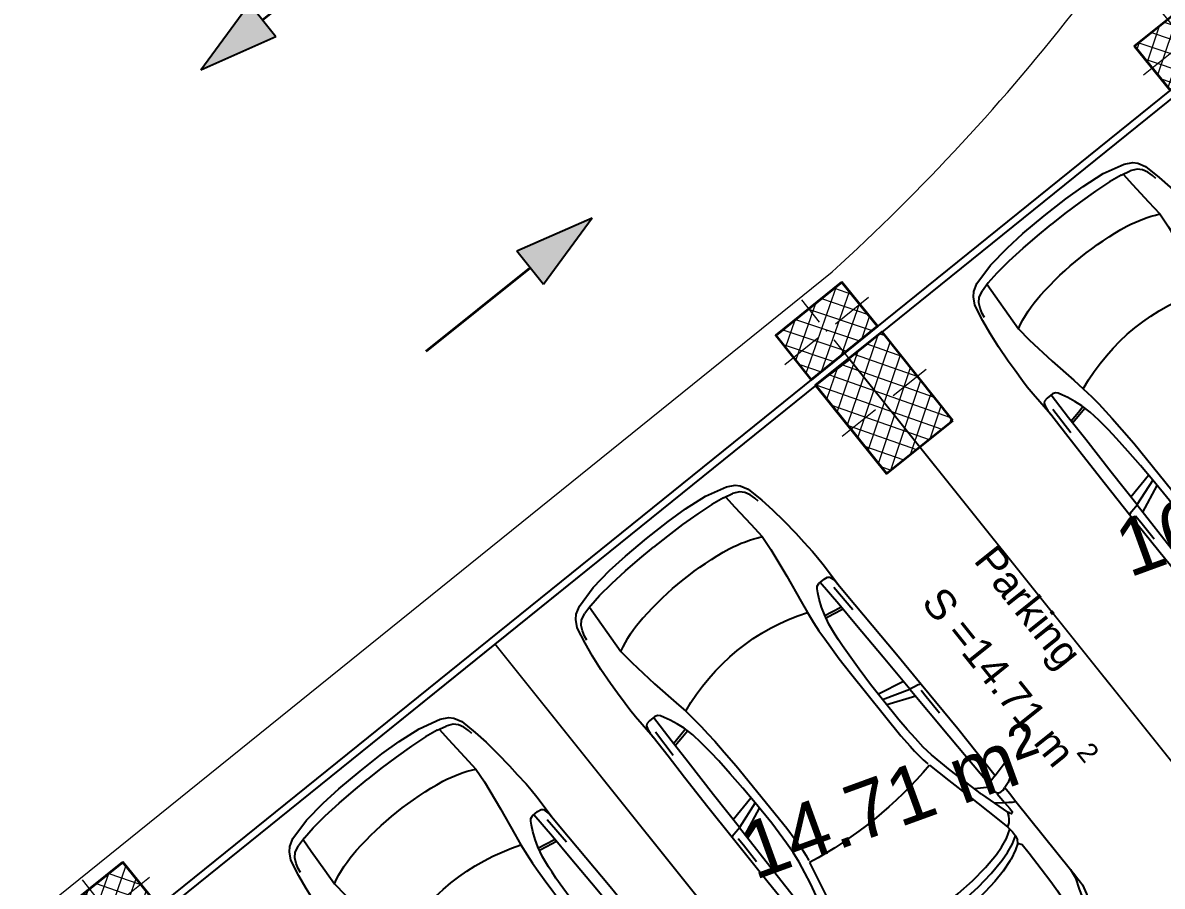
# Model space of a CAD drawing. Header units: metres. Extents: x 7511783 to 7512372, y 4692307 to 4692611.
# Drawn here: x 7511967.94 to 7511975.98, y 4692546.01 to 4692552.1 of the extents above; entities that cross this region are included whole.
import ezdxf

# ---------------------------------------------------------------- set-up
doc = ezdxf.new("R2010")
doc.units = ezdxf.units.M
doc.layers.get('0').update_dxf_attribs({"lineweight": 0})
for name, color, linetype, lineweight in [('2D Drafting - General_Pen_No__1', 7, 'Continuous', 0), ('A - Fill Zone_Pen_No__1', 7, 'Continuous', 0), ('A - Pllaka Themel', 7, 'Continuous', 0), ('A - Pllaka Themel_Pen_No__42', 8, 'Continuous', 0), ('A - Shtyllat', 7, 'Continuous', 0), ('A - Shtyllat_Pen_No__1', 7, 'Continuous', 0), ('A - Shtyllat_Pen_No__7', 7, 'Continuous', 0), ('A -Polyline', 7, 'Continuous', 0), ('A -Polyline_Pen_No__1', 7, 'Continuous', 0), ('A -Polyline_Pen_No__178', 43, 'Continuous', 0), ('A -Polyline_Pen_No__48', 14, 'Continuous', 0), ('A -Polyline_Pen_No__8', 14, 'Continuous', 0), ('A1 - Bodrumi -1', 7, 'Continuous', 0), ('A1 - Bodrumi -1_Pen_No__42', 8, 'Continuous', 0), ('garazhat-netw', 1, 'Continuous', 0), ('Interior - Furniture _Pen_No__42', 8, 'Continuous', 0)]:
    doc.layers.add(name, color=color, linetype=linetype, lineweight=lineweight)
doc.styles.add('GENERATED_STYLE_1', font='arial.ttf')
doc.styles.get("Standard").update_dxf_attribs({"font": 'arial.ttf'})
pattern_1 = [(44.99999999999998, (0, 0), (-68.94290863686237, 68.94290863686243), []), (135.0000000000001, (0, 0), (68.94290863686219, 68.94290863686261), [])]

# ---------------------------------------------------------------- blocks, each defined once
blk = doc.blocks.new('Slab_4', base_point=(34583.08885707655, -54096.50522091701))
at = {"layer": 'A1 - Bodrumi -1_Pen_No__42', "color": 8, "linetype": 'Continuous', "lineweight": 25, "flags": 128}
blk.add_lwpolyline([(34583.08885707655, -54096.50522091701), (39036.49390857557, -73826.8491622882), (63168.79784286618, -68414.79881175431), (58723.04809055219, -48603.40321721155)], close=True, dxfattribs=at)
blk = doc.blocks.new('Slab_5', base_point=(27099.99999994247, -19050.45703700876))
at = {"layer": 'A - Pllaka Themel_Pen_No__42', "color": 8, "linetype": 'Continuous', "lineweight": 25, "flags": 128}
blk.add_lwpolyline([(27099.99999994247, -19050.45703700876), (27099.99999994245, -53141.28956256484), (34367.48378446266, -53141.28956256484), (34572.08011014806, -54047.73212241127), (58725.51372234098, -48551.56399353076), (58577.30438397717, -47886.40318112022), (60192.66493870387, -47573.34216697117), (56976.71528492225, -33242.20353530695), (55470.262655318, -33580.37692266012), (52202.17436583388, -19050.80466526668)], close=True, dxfattribs=at)
blk = doc.blocks.new('Column_125', base_point=(45317.50723856914, -51397.47336311721))
at = {"layer": 'A - Shtyllat', "linetype": 'Continuous', "lineweight": 0}
h = blk.add_hatch(dxfattribs=at)
h.set_pattern_fill('CONCRETE_BLOCK', color=18, style=0, pattern_type=2)
h.set_pattern_definition(pattern_1)
h.paths.add_polyline_path([(45565.65336189613, -51135.89450029036), (44980.60901006475, -51269.02265805648), (45069.36111524216, -51659.05222594407), (45654.40546707353, -51525.92406817794)])
at = {"layer": 'A - Shtyllat_Pen_No__1', "color": 7, "linetype": 'Continuous', "lineweight": 13}
for p, q in [((45299.75681753366, -51319.46744953968), (45255.38076494495, -51124.4526655959)), ((45395.51315214666, -51379.72294208172), (45688.03532806234, -51313.15886319868)), ((45239.50132499162, -51415.22378415269), (44946.97914907593, -51481.78786303575)), ((45335.25765960462, -51475.47927669473), (45379.63371219333, -51670.49406063853))]:
    blk.add_line(p, q, dxfattribs=at)
blk.add_point((45317.50723856914, -51397.47336311721), dxfattribs=at)
at = {"layer": 'A - Shtyllat_Pen_No__7', "color": 7, "linetype": 'Continuous', "lineweight": 35, "flags": 128}
blk.add_lwpolyline([(45565.65336189613, -51135.89450029036), (44980.60901006475, -51269.02265805648), (45069.36111524216, -51659.05222594407), (45654.40546707353, -51525.92406817794)], close=True, dxfattribs=at)
blk = doc.blocks.new('Column_126', base_point=(51668.24122190408, -49952.34956520778))
at = {"layer": 'A - Shtyllat', "linetype": 'Continuous', "lineweight": 0}
h = blk.add_hatch(dxfattribs=at)
h.set_pattern_fill('CONCRETE_BLOCK', color=18, style=0, pattern_type=2)
h.set_pattern_definition(pattern_1)
h.paths.add_polyline_path([(51916.38734523105, -49690.77070238093), (51331.34299339968, -49823.89886014704), (51420.09509857709, -50213.92842803463), (52005.13945040847, -50080.80027026851)])
at = {"layer": 'A - Shtyllat_Pen_No__1', "color": 7, "linetype": 'Continuous', "lineweight": 13}
for p, q in [((51650.49080086859, -49874.34365163025), (51606.11474827988, -49679.32886768646)), ((51746.24713548159, -49934.59914417229), (52038.76931139728, -49868.03506528923)), ((51590.23530832655, -49970.09998624325), (51297.71313241087, -50036.66406512631)), ((51685.99164293955, -50030.35547878529), (51730.36769552826, -50225.37026272908))]:
    blk.add_line(p, q, dxfattribs=at)
blk.add_point((51668.24122190408, -49952.34956520778), dxfattribs=at)
at = {"layer": 'A - Shtyllat_Pen_No__7', "color": 7, "linetype": 'Continuous', "lineweight": 35, "flags": 128}
blk.add_lwpolyline([(51916.38734523105, -49690.77070238093), (51331.34299339968, -49823.89886014704), (51420.09509857709, -50213.92842803463), (52005.13945040847, -50080.80027026851)], close=True, dxfattribs=at)
blk = doc.blocks.new('Column_130', base_point=(54837.23146099071, -49231.23871064133))
at = {"layer": 'A - Shtyllat', "linetype": 'Continuous', "lineweight": 0}
h = blk.add_hatch(dxfattribs=at)
h.set_pattern_fill('CONCRETE_BLOCK', color=18, style=0, pattern_type=2)
h.set_pattern_definition(pattern_1)
h.paths.add_polyline_path([(55085.37758431771, -48969.65984781447), (54500.33323248633, -49102.78800558059), (54589.08533766374, -49492.81757346818), (55174.12968949511, -49359.68941570206)])
at = {"layer": 'A - Shtyllat_Pen_No__1', "color": 7, "linetype": 'Continuous', "lineweight": 13}
for p, q in [((54819.48103995525, -49153.2327970638), (54775.10498736653, -48958.21801312001)), ((54915.23737456824, -49213.48828960584), (55207.75955048392, -49146.92421072278)), ((54759.2255474132, -49248.9891316768), (54466.70337149751, -49315.55321055987)), ((54854.9818820262, -49309.24462421884), (54899.35793461491, -49504.25940816264))]:
    blk.add_line(p, q, dxfattribs=at)
blk.add_point((54837.23146099071, -49231.23871064133), dxfattribs=at)
at = {"layer": 'A - Shtyllat_Pen_No__7', "color": 7, "linetype": 'Continuous', "lineweight": 35, "flags": 128}
blk.add_lwpolyline([(55085.37758431771, -48969.65984781447), (54500.33323248633, -49102.78800558059), (54589.08533766374, -49492.81757346818), (55174.12968949511, -49359.68941570206)], close=True, dxfattribs=at)
blk = doc.blocks.new('Column_157', base_point=(51811.13815767779, -50585.52567802885))
at = {"layer": 'A - Shtyllat', "linetype": 'Continuous', "lineweight": 0}
h = blk.add_hatch(dxfattribs=at)
h.set_pattern_fill('CONCRETE_BLOCK', color=18, style=0, pattern_type=2)
h.set_pattern_definition(pattern_1)
h.paths.add_polyline_path([(52191.44175334718, -50910.13186269103), (52016.27508816606, -50129.54449448083), (51430.83456200841, -50260.91949336667), (51606.00122718952, -51041.50686157686)])
at = {"layer": 'A - Shtyllat_Pen_No__1', "color": 7, "linetype": 'Continuous', "lineweight": 13}
for p, q in [((51793.62149115968, -50507.46694120783), (51706.03815856913, -50117.17325710272)), ((51889.19689449882, -50568.00901151073), (52181.91715757764, -50502.32151206782)), ((51733.07942085677, -50603.04234454696), (51440.35915777794, -50668.72984398988)), ((51828.6548241959, -50663.58441484987), (51916.23815678647, -51053.87809895497))]:
    blk.add_line(p, q, dxfattribs=at)
blk.add_point((51811.13815767779, -50585.52567802885), dxfattribs=at)
at = {"layer": 'A - Shtyllat_Pen_No__7', "color": 7, "linetype": 'Continuous', "lineweight": 35, "flags": 128}
blk.add_lwpolyline([(52191.44175334718, -50910.13186269103), (52016.27508816606, -50129.54449448083), (51430.83456200841, -50260.91949336667), (51606.00122718952, -51041.50686157686)], close=True, dxfattribs=at)
blk = doc.blocks.new('Car 05 22')
at = {"layer": 'Interior - Furniture _Pen_No__42', "color": 8, "linetype": 'Continuous', "lineweight": 25}
for p, q in [((1961.117547741, 983.221158223), (1928.938242309, 983.221158223)), ((1928.938242309, 983.221158223), (1957.843908175, 858.0544967500001)), ((1996.903176747, 974.9060932165999), (1961.117547741, 983.221158223)), ((2026.89661068, 945.007687052), (1996.903176747, 974.9060932165999)), ((2054.5732194, 897.577022836), (2026.89661068, 945.007687052)), ((2067.91700908, 857.6794056350001), (2054.5732194, 897.577022836)), ((-483.1389679684001, 817.2581826864), (-585.227090103, 801.027979058)), ((-372.3345973750002, 830.229933465), (-483.1389679684001, 817.2581826864)), ((-251.752794228, 841.043733947), (-372.3345973750002, 830.229933465)), ((-168.2198443133, 844.6061713611999), (-251.752794228, 841.043733947)), ((-78.35772569479998, 850.6357850930001), (-168.2198443133, 844.6061713611999)), ((-24.036324899, 852.2918850640001), (-78.35772569479998, 850.6357850930001)), ((40.3182760438, 852.3336850629998), (-24.036324899, 852.2918850640001)), ((230.8030912739, 845.5192631063), (40.3182760438, 852.3336850629998)), ((124.560977278, 791.3967861309999), (129.0398444, 820.4687779309999)), ((129.0398444, 820.4687779309999), (138.886242882, 832.3883788069998)), ((138.886242882, 832.3883788069998), (165.168377873, 840.275885275)), ((165.168377873, 840.275885275), (194.733578306, 844.324685204)), ((194.733578306, 844.324685204), (230.803091274, 845.519263106)), ((210.873013229, 809.2317387879999), (418.0703055720001, 816.1926024380003)), ((400.0158099590001, 847.596806379), (230.8030912739, 845.5192631063)), ((590.7241636140001, 851.6786068920001), (400.0158099590001, 847.596806379)), ((856.5325990199999, 856.169707455), (590.7241636140001, 851.6786068920001)), ((1129.8609284, 858.5331077519999), (856.5325990199999, 856.169707455)), ((1115.14443198, 808.948201529), (1108.59023357, 773.98329714)), ((1119.51383092, 833.2672045809999), (1115.14443198, 808.948201529)), ((1120.16623076, 836.3248049650001), (1119.51383092, 833.2672045809999)), ((1120.69723063, 838.160005195), (1120.16623076, 836.3248049650001)), ((1129.8609284, 858.5331077519999), (1120.69723063, 838.160005195)), ((1536.1071561, 860.3802508980001), (1129.8609284, 858.5331077519999)), ((1162.63563846, 830.4777734580001), (1220.13025657, 829.0713745190002)), ((1220.13025657, 829.0713745190002), (1369.65750367, 831.489072695)), ((1957.843908175, 858.0544967500001), (1536.1071561, 860.3802508980001)), ((1957.84390817, 858.0544967500001), (1977.22141076, 777.427813481)), ((2119.91703998, 857.4374531180001), (2067.91700908, 857.6794056350001)), ((2075.28112592, 835.6608695470001), (2067.91700908, 857.6794056350001)), ((2070.42572439, 799.8521965630001), (2075.2191259, 809.3983893609999)), ((2075.2191259, 809.3983893609999), (2075.28112592, 835.6608695470001)), ((2193.165590015, 856.4504063259001), (2119.91703998, 857.4374531180001)), ((2148.02030692, 790.4828861469999), (2166.81146925, 813.814537484)), ((2166.81146925, 813.814537484), (2182.27381684, 834.081841238)), ((2182.27381684, 834.081841238), (2193.16559002, 856.4504063260001)), ((2808.01466132, 852.5547640039999), (2193.165590015, 856.4504063259001)), ((2855.711363900001, 852.6327640009998), (2808.01466132, 852.5547640039999)), ((2808.01466132, 852.5547640039999), (2876.86636504, 843.317264394)), ((2891.44016583, 852.5287640049999), (2855.711363900001, 852.6327640009998)), ((2876.86636504, 843.317264394), (2954.16376923, 813.731165643)), ((2922.51356751, 852.034364026), (2891.44016583, 852.5287640049999)), ((2904.11849592, 832.8863289209997), (2905.06820589, 832.8379901159999)), ((2945.17226874, 849.4061641369999), (2922.51356751, 852.034364026)), ((2989.61447115, 839.6482645490003), (2945.17226874, 849.4061641369999)), ((2954.16376923, 813.731165643), (3075.78877375, 774.6896785450001)), ((3013.55027244, 833.064864827), (2989.61447115, 839.6482645490003)), ((3154.26138006, 782.5577669589998), (3013.55027244, 833.064864827)), ((-757.6903274910002, 747.022066986), (-784.8200333720001, 721.8124613509999)), ((-706.3378894982, 775.7872218095), (-757.6903274910002, 747.022066986)), ((-701.0941271610001, 743.2591195180001), (-729.425104913, 716.3992494200002)), ((-585.227090103, 801.027979058), (-706.3378894982, 775.7872218095)), ((-664.8727541800001, 760.961322365), (-701.0941271610001, 743.2591195180001)), ((-626.571782751, 772.4860242179999), (-664.8727541800001, 760.961322365)), ((-594.8871138119998, 778.4895580349998), (-626.571782751, 772.4860242179999)), ((125.693926866, 743.8968737240001), (124.560977278, 791.3967861309999)), ((327.3887276080001, 761.920895626), (125.394377448, 756.455747737)), ((132.429139117, 722.8048827370001), (125.693926866, 743.8968737240001)), ((521.9507803269998, 764.6728959719999), (327.3887276080001, 761.920895626)), ((355.2943663540001, 762.315609428), (339.1227247570001, 683.1192857359999)), ((373.4006373970002, 762.5717151969999), (357.2289958010001, 683.375391506)), ((813.627009446, 769.327996556), (521.9507803269998, 764.6728959719999)), ((1108.59023357, 773.98329714), (813.627009446, 769.327996556)), ((1036.25651944, 772.8416796290002), (996.5002997029998, 578.7916468290002)), ((1041.96657906, 578.0240872360001), (1107.56627095, 773.967136299)), ((1173.32542975, 774.895061201), (1090.33970038, 577.89253068)), ((1108.59023357, 773.98329714), (1537.61805657, 780.025947399)), ((1537.61805657, 780.025611521), (1974.99295641, 786.0764425990001)), ((1939.15395607, 686.22492547), (1995.917261, 777.427813481)), ((1977.22141076, 777.427813481), (2019.59119012, 777.427813481)), ((2000.39650233, 701.591770694), (2213.53100788, 762.9814866290001)), ((2019.59119012, 777.427813481), (2044.48611622, 783.069509224)), ((2044.48611622, 783.069509224), (2063.35562216, 792.2740022800001)), ((2063.35562216, 792.2740022800001), (2070.42572439, 799.8521965630001)), ((2068.68333559, 787.696981005), (2065.39356605, 794.4584027669999)), ((2068.68333559, 787.696981005), (2148.02030692, 790.4828861469999)), ((2106.51930118, 732.1586113790001), (2148.02030692, 790.4828861469999)), ((2148.02030692, 790.4828861469999), (2205.61920777, 792.204186117)), ((2205.61920777, 792.204186117), (2227.21980808, 791.0038861380001)), ((2226.59190807, 769.8777067159999), (2213.53100788, 762.9814866290001)), ((2213.53100788, 762.9814866290001), (2238.34670825, 752.240186817)), ((2234.36910819, 773.9630864369999), (2226.59190807, 769.8828865080001)), ((2227.21980808, 791.0038861380001), (2232.61990816, 790.029986155)), ((2232.61990816, 790.029986155), (2237.93539134, 787.2871225249999)), ((2238.46067648, 776.864360243), (2234.36910819, 773.9630864369999)), ((2240.81890828, 784.03918626), (2237.93539134, 787.2871225249999)), ((2238.34670825, 752.240186817), (2258.53170854, 739.717487037)), ((2238.46067648, 776.864360243), (2240.85090828, 780.5209863219999)), ((2240.85090828, 780.5209863219999), (2240.81890828, 784.03918626)), ((2258.53170854, 739.717487037), (2269.0398087, 731.086787188)), ((2269.0398087, 731.086787188), (2278.83550884, 721.965087348)), ((3022.47491973, 758.305686711), (3023.66221975, 762.4851866380001)), ((3024.49924208, 753.7186598590001), (3022.47491973, 758.305686711)), ((3023.66221975, 762.4851866380001), (3034.64521991, 765.0503865930001)), ((3037.91041996, 743.452886971), (3024.49924208, 753.7186598590001)), ((3034.64521991, 765.0503865930001), (3046.93432009, 763.817386614)), ((3050.61522015, 730.6688871950001), (3037.91041996, 743.452886971)), ((3046.93432009, 763.817386614), (3060.9451203, 762.9292866300001)), ((3064.50712035, 714.6457874760001), (3050.61522015, 730.6688871950001)), ((3060.9451203, 762.9292866300001), (3089.85712072, 757.3861867269998)), ((3100.48402088, 763.1120866269999), (3075.78877375, 774.6896785450001)), ((3089.85712072, 757.3861867269998), (3108.43932099, 751.4304868319999)), ((3114.13862108, 753.3111867989999), (3100.48402088, 763.1120866269999)), ((3108.43932099, 751.4304868319999), (3122.8656212, 746.4359869189999)), ((3122.8656212, 746.4359869189999), (3114.13862108, 753.3111867989999)), ((3170.0706946, 726.5554905960001), (3122.8656212, 746.4359869189999)), ((3235.883818752, 747.6101556219), (3154.26138006, 782.5577669589998)), ((3211.69204952, 701.0151137130001), (3170.0706946, 726.5554905960001)), ((3269.07948628, 728.3294692490001), (3235.883818752, 747.6101556219)), ((3298.56678787, 705.6390702070001), (3269.07948628, 728.3294692490001)), ((-815.0478655078, 667.7598955197002), (-855.0523550635, 511.0116477078998)), ((-784.8200333720001, 721.8124613509999), (-815.0478655078, 667.7598955197002)), ((-768.2719792499998, 602.2788720830002), (-750.577082573, 669.7773949330001)), ((-729.425104913, 716.3992494200002), (-750.577082573, 669.7773949330001)), ((146.670770152, 710.6062742990001), (132.429139117, 722.8048827370001)), ((171.252864179, 696.6287725440001), (146.670770152, 710.6062742990001)), ((212.566754139, 676.5412700230002), (171.252864179, 696.6287725440001)), ((266.3151410770001, 654.566867265), (212.566754139, 676.5412700230002)), ((319.4903281550001, 636.426864989), (266.3151410770001, 654.566867265)), ((339.1227247570001, 683.1192857359999), (329.5580559370001, 633.8673348859999)), ((357.2289958010001, 683.375391506), (346.76505809, 629.492778784)), ((2000.39650233, 701.591770694), (1730.35620914, 633.8338533080002)), ((1952.84760406, 621.338789111), (2122.045506540001, 659.9572884350001)), ((2122.045506540001, 659.9572884350001), (2293.79610906, 697.6509877739999)), ((2278.83550884, 721.965087348), (2293.79610906, 697.6509877739999)), ((2293.79610906, 697.6509877739999), (2317.1870094, 700.7385877199999)), ((2293.79610906, 697.6386630720001), (2293.79610906, 697.6509877739999)), ((2317.1870094, 700.7385877199999), (2345.74280982, 702.7498876850001)), ((2355.134199750001, 639.912801441), (2317.1870094, 700.7385877199999)), ((2345.74280982, 702.7498876850001), (2378.929310310001, 702.0184876970001)), ((2410.10490185, 649.1086815510001), (2378.929310310001, 702.0184876970001)), ((2378.929310310001, 702.0184876970001), (2410.57231077, 694.2028878339999)), ((2436.02871163, 583.2244924540001), (2410.10490185, 649.1086815510001)), ((2410.57231077, 694.2028878339999), (2410.58631694, 694.1782473540001)), ((2428.73881104, 681.7061880529999), (2410.57231077, 694.2028878339999)), ((2428.73881104, 681.7061880529999), (2457.25830016, 700.035535323)), ((2428.77597173, 681.700745325), (2428.73881104, 681.7061880529999)), ((2428.77597173, 681.700745325), (2456.66545813, 639.8418234830003)), ((2457.25830016, 700.035535323), (2535.4819126, 697.9905877680001)), ((2535.422612600001, 697.9916562040003), (2673.21491462, 695.5089878119999)), ((2535.46586986, 697.9894090810001), (2535.4819126, 697.988971943)), ((2673.21491462, 695.5089878119999), (2787.200816290001, 691.4809878819998)), ((2787.200816290001, 691.4809878819998), (2868.415817480001, 687.223087957)), ((2868.395882330001, 687.22488671), (2959.72331881, 678.984388101)), ((2959.72331881, 678.984388101), (2868.415817480001, 687.1969879569999)), ((2959.72331881, 678.984388101), (3047.2313201, 666.2002883250001)), ((3047.20992906, 666.2041971140001), (3100.00912087, 656.556188494)), ((3076.97452053, 697.807687771), (3064.50712035, 714.6457874760001)), ((3100.00912087, 656.556188494), (3076.97452053, 697.807687771)), ((3152.92075342, 553.873393456), (3100.00912087, 656.556188494)), ((3254.25934432, 663.1775183300001), (3211.69204952, 701.0151137130001)), ((3301.867263790001, 602.80900872), (3254.25934432, 663.1775183300001)), ((3337.33388997, 663.3806719909999), (3298.56678787, 705.6390702070001)), ((3374.49419199, 603.583974516), (3337.33388997, 663.3806719909999)), ((-768.2719792499998, 602.2788720830002), (-782.764796709, 510.0106247469999)), ((-764.3441764490001, 617.261773195), (-665.728145997, 623.9546285630003)), ((-665.728145997, 623.9546285630003), (-500.877431885, 634.180288886)), ((-500.877431885, 634.180288886), (-383.0238853850001, 641.9613403830001)), ((-383.0238853850001, 641.9613403830001), (-274.220886173, 631.318400078)), ((-274.220886173, 631.318400078), (-56.404854203, 600.536895199)), ((-56.404854203, 600.536895199), (145.941775497, 566.5900898169999)), ((145.941775497, 566.5900898169999), (233.261172115, 552.312592089)), ((392.7088835140001, 617.8124267930001), (319.4903281550001, 636.426864989)), ((474.8166917820001, 607.1053878569999), (392.7088835140001, 617.8124267930001)), ((521.3449804749999, 601.6186871690002), (474.8166917820001, 607.1053878569999)), ((569.9935686519999, 596.8381865689998), (521.3449804749999, 601.6186871690002)), ((652.59274858, 590.9845858339997), (569.9935686519999, 596.8381865689998)), ((772.8388193580001, 584.9903850819998), (652.59274858, 590.9845858339997)), ((907.2666866909999, 580.298084493), (772.8388193580001, 584.9903850819998)), ((1041.96657906, 578.0240872360001), (907.2666866909999, 580.298084493)), ((1227.79815085, 577.5186957939999), (1041.96657906, 578.0240872360001)), ((1316.09897866, 580.475793563), (1227.79815085, 577.5186957939999)), ((1403.02450604, 584.4121905939998), (1316.09897866, 580.475793563)), ((1483.8761315, 590.1361862749999), (1403.02450604, 584.4121905939998)), ((1562.00595611, 600.596478384), (1483.8761315, 590.1361862749999)), ((1730.35620914, 633.8338533080002), (1562.00595611, 600.596478384)), ((1610.72419049, 544.0665862469999), (1779.61280153, 581.7538898049997)), ((1779.61280153, 581.7538898049997), (1952.84760406, 621.338789111)), ((2379.77420337, 575.387091212), (2355.13301598, 639.9159014410001)), ((2397.334105950001, 514.2584815219999), (2379.77250853, 575.3929912130001)), ((2453.63941421, 521.616582688), (2436.02871163, 583.2244924540001)), ((2456.66545813, 639.8418234830003), (2487.236391870001, 574.2621729599999)), ((2487.236391870001, 574.2621729599999), (2491.79934275, 562.0052962960001)), ((3301.867263790001, 602.80900872), (3346.015513130001, 501.4217980699999)), ((3418.40079436, 512.7439783509999), (3374.49419199, 603.583974516)), ((-855.0523550635, 511.0116477078998), (-874.6778528530002, 344.9579771100001)), ((-782.7621654889999, 510.027376359), (-794.5333543099999, 390.6265818930001)), ((233.261172115, 552.312592089), (315.3092800730001, 541.359190513)), ((315.2936019620001, 541.3606176840001), (384.2945810830001, 535.0794906230001)), ((384.2815104790001, 535.080362318), (454.174320738, 530.4191213629999)), ((454.170282107, 530.4193907049998), (526.242583163, 526.2868907769997)), ((526.2331313149998, 526.2873073839999), (627.7018846490002, 521.814890855)), ((627.698546207, 521.8149872519999), (756.75876515, 518.0884218199999)), ((756.75876515, 518.0884218199999), (1322.62824821, 518.052230308)), ((1322.62824821, 518.052230308), (1420.49779626, 521.652890858)), ((1420.49066257, 521.652523245), (1466.64156934, 524.030772681)), ((1466.62639694, 524.0299908169999), (1510.87647584, 527.594696836)), ((1510.85529759, 527.5929907539999), (1554.25309822, 533.0576906580001)), ((1554.25309822, 533.0576906580001), (1596.82961355, 540.969674969)), ((1597.28918852, 541.1774857889999), (1596.65116701, 540.8889849259999)), ((2419.31580918, 395.7362626700001), (2397.33316008, 514.2635815229997)), ((2477.61661773, 401.0764635800001), (2453.63941421, 521.616582688)), ((2491.79994982, 562.0052962960001), (2517.90263133, 477.034766618)), ((3189.62073735, 475.569766106), (3152.92075342, 553.873393456)), ((3346.015513130001, 501.4217980699999), (3374.297465860001, 419.557472908)), ((3457.47689648, 393.0984834030001), (3418.40079436, 512.7439783509999)), ((2517.90263133, 477.034766618), (2537.54372273, 384.0810341510001)), ((3199.39883308, 466.7584630290001), (3189.62073735, 475.569766106)), ((3220.69886845, 454.388540188), (3199.39883308, 466.7584630290001)), ((3256.10680826, 439.2417534179999), (3220.67662376, 454.4014587129999)), ((3288.390194130001, 425.101248479), (3256.10680826, 439.2417534179999)), ((3319.36158057, 408.41284265), (3288.390194130001, 425.101248479)), ((3353.46269085, 384.2512837760001), (3319.36158057, 408.41284265)), ((3391.09039087, 344.247647689), (3374.297465860001, 419.557472908)), ((-874.6778528530002, 344.9579771100001), (-882.944054645, 194.680643518)), ((-794.5333543099999, 390.6265818930001), (-802.4328468090001, 258.715288008)), ((2433.73206705, 266.091642182), (2419.31580918, 395.7362626700001)), ((2493.88922012, 269.050242651), (2477.61661773, 401.0764635800001)), ((2537.54372273, 384.0810341510001), (2551.45611664, 285.6281997640001)), ((3321.23357975, 370.497229407), (3320.99727986, 362.132926485)), ((3320.99727986, 362.132926485), (3338.31527228, 276.8564967000001)), ((3324.654278260001, 377.297531782), (3321.23357975, 370.497229407)), ((3328.30797666, 379.591332583), (3324.654278260001, 377.297531782)), ((3338.468372210001, 379.4523325350001), (3328.30797666, 379.591332583)), ((3363.640761200001, 357.811724976), (3338.468372210001, 379.4523325350001)), ((3377.182392130001, 359.9734848010001), (3353.46269085, 384.2512837760001)), ((3396.66521323, 315.8049103040001), (3363.640761200001, 357.811724976)), ((3391.09039087, 344.247647689), (3377.182392130001, 359.9734848010001)), ((3468.34279707, 330.9338860280001), (3457.47689648, 393.0984834030001)), ((3474.4914974, 263.721088865), (3468.34279707, 330.9338860280001)), ((-802.4328468090001, 258.715288008), (-806.8131426489999, 124.936494209)), ((2441.61713002, 131.955220918), (2433.73181129, 266.093942182)), ((2503.10292147, 133.173421111), (2493.88922012, 269.050242651)), ((2551.45611664, 285.6281997640001), (2559.71041303, 193.693567653)), ((3338.31527228, 276.8564967000001), (3351.882966340001, 172.661960307)), ((3408.0703938, 289.3779877820001), (3396.66521323, 315.8049103040001)), ((3408.0703938, 289.3779877820001), (3413.77629411, 267.259988716)), ((3413.77548775, 267.2641933500001), (3418.45445829, 242.866384828)), ((3418.452194370001, 242.878189745), (3424.044894670001, 200.723791525)), ((3478.33319761, 199.917191559), (3474.4914974, 263.721088865)), ((-882.944054645, 194.680643518), (-885.3767076889999, 0)), ((2559.71041303, 193.693567653), (2564.38081099, 101.185635342)), ((3351.882966340001, 172.661960307), (3358.343763510001, 75.87012649980001)), ((3424.044894670001, 200.723791525), (3427.72848251, 152.023715234)), ((3479.35651311, 164.9481933352), (3478.33319761, 199.917191559)), ((3489.519598210001, 164.9481933352), (3479.35651311, 164.9481933352)), ((3489.519598210001, -164.9481933352), (3489.519598210001, 164.9481933352)), ((-806.8131426489999, 124.936494209), (-808.0470753050001, 0)), ((2444.0197128, -0.0273000043277), (2441.61701245, 131.957220918)), ((2506.01959488, -3.86e-13), (2503.10292147, 133.173421111)), ((2564.38081099, 101.185635342), (2566.01761027, -0.00610000213065)), ((3432.36383112, 39.98011396419999), (3427.72848251, 152.023715234)), ((-885.3767076889999, 0), (-882.944054645, -194.680643518)), ((-806.8131426489999, -124.936494209), (-808.0470753050001, 1.477e-13)), ((2444.0197128, 0.0273000043271), (2441.61701245, -131.957220918)), ((2564.38081099, -101.185635342), (2566.01761027, 0.00610000212997)), ((3353.95786543, 27.8932505984), (3358.343763510001, 75.87012649980001)), ((3353.95786543, 27.8932505984), (3353.95786543, -0.7649002671629999)), ((3353.95786543, -27.8932505984), (3353.95786543, 0.7649002671619999)), ((3370.89075802, 11.74110410089999), (3370.32315827, -0.7649002671629999)), ((3370.89075802, -11.74110410089999), (3370.32315827, 0.7649002671619999)), ((3372.49235732, 23.6550082622), (3370.89075802, 11.74110410089999)), ((3376.267285060001, 38.99395092400001), (3372.49235732, 23.6550082622)), ((3381.98685317, 46.5714162664), (3376.267285060001, 38.99395092400001)), ((3386.21005132, 48.3522168884), (3381.98685317, 46.5714162664)), ((3386.21005132, 48.3522168884), (3394.28954778, 48.3522168884)), ((3398.51284593, 46.5714162664), (3394.28954778, 48.3522168884)), ((3404.23226311, 38.99375151340001), (3398.51284593, 46.5714162664)), ((3404.23226311, 38.99375151340001), (3408.00714178, 23.6550082622)), ((3408.00714178, 23.6550082622), (3409.766541010001, 8.055102813469999)), ((3409.766541010001, 8.055102813469999), (3409.766541010001, -4.961e-13)), ((3431.76949509, 57.3729975776), (3431.76949509, 56.7710829698)), ((3432.04453126, -0.0109000038072), (3432.36383112, 39.98011396419999)), ((3432.04453126, 0.0109000038063), (3432.36383112, -39.98011396419999)), ((2506.01959488, -2.78e-13), (2503.10292147, -133.173421111)), ((3351.882966340001, -172.661960307), (3358.343763510001, -75.87012649980001)), ((3353.95786543, -27.8932505984), (3358.343763510001, -75.87012649980001)), ((3372.49235732, -23.6550082622), (3370.89075802, -11.74110410089999)), ((3376.267285060001, -38.99395092400001), (3372.49235732, -23.6550082622)), ((3381.98685317, -46.5714162664), (3376.267285060001, -38.99395092400001)), ((3386.21005132, -48.3522168884), (3381.98685317, -46.5714162664)), ((3386.21005132, -48.3522168884), (3394.28954778, -48.3522168884)), ((3398.51284593, -46.5714162664), (3394.28954778, -48.3522168884)), ((3404.23226311, -38.99375151340001), (3398.51284593, -46.5714162664)), ((3404.23226311, -38.99375151340001), (3408.00714178, -23.6550082622)), ((3408.00714178, -23.6550082622), (3409.766541010001, -8.055102813469999)), ((3409.766541010001, -8.055102813469999), (3409.766541010001, -3.892e-13)), ((3432.36383112, -39.98011396419999), (3427.72848251, -152.023715234)), ((3431.76949509, -57.3729975776), (3431.76949509, -56.7710829698)), ((-802.4328468090001, -258.715288008), (-806.8131426489999, -124.936494209)), ((2441.61713002, -131.955220918), (2433.73181129, -266.093942182)), ((2503.10292147, -133.173421111), (2493.88922012, -269.050242651)), ((2559.71041303, -193.693567653), (2564.38081099, -101.185635342)), ((3424.044894670001, -200.723791525), (3427.72848251, -152.023715234)), ((-882.944054645, -194.680643518), (-874.6778528530002, -344.9579771100001)), ((2551.45611664, -285.6281997640001), (2559.71041303, -193.693567653)), ((3338.31527228, -276.8564967000001), (3351.882966340001, -172.661960307)), ((3418.452194370001, -242.878189745), (3424.044894670001, -200.723791525)), ((3474.4914974, -263.721088865), (3478.33319761, -199.917191559)), ((3478.33319761, -199.917191559), (3479.35651311, -164.9481933352)), ((3479.35651311, -164.9481933352), (3489.519598210001, -164.9481933352)), ((-794.5333543099999, -390.6265818930001), (-802.4328468090001, -258.715288008)), ((2433.73206705, -266.091642182), (2419.31580918, -395.7362626700001)), ((2493.88922012, -269.050242651), (2477.61661773, -401.0764635800001)), ((2537.54372273, -384.0810341510001), (2551.45611664, -285.6281997640001)), ((3320.99727986, -362.132926485), (3338.31527228, -276.8564967000001)), ((3396.66521323, -315.8049103040001), (3363.640761200001, -357.811724976)), ((3408.0703938, -289.3779877820001), (3396.66521323, -315.8049103040001)), ((3408.0703938, -289.3779877820001), (3413.77629411, -267.259988716)), ((3413.77548775, -267.2641933500001), (3418.45445829, -242.866384828)), ((3468.34279707, -330.9338860280001), (3474.4914974, -263.721088865)), ((-874.6778528530002, -344.9579771100001), (-855.0523550635, -511.0116477078998)), ((-782.7621654889999, -510.027376359), (-794.5333543099999, -390.6265818930001)), ((2419.31580918, -395.7362626700001), (2397.33316008, -514.2635815229997)), ((2477.61661773, -401.0764635800001), (2453.63941421, -521.616582688)), ((2517.90263133, -477.034766618), (2537.54372273, -384.0810341510001)), ((3353.46269085, -384.2512837760001), (3319.36158057, -408.41284265)), ((3321.23357975, -370.497229407), (3320.99727986, -362.132926485)), ((3324.654278260001, -377.297531782), (3321.23357975, -370.497229407)), ((3328.30797666, -379.591332583), (3324.654278260001, -377.297531782)), ((3338.468372210001, -379.4523325350001), (3328.30797666, -379.591332583)), ((3363.640761200001, -357.811724976), (3338.468372210001, -379.4523325350001)), ((3377.182392130001, -359.9734848010001), (3353.46269085, -384.2512837760001)), ((3391.09039087, -344.247647689), (3374.297465860001, -419.557472908)), ((3391.09039087, -344.247647689), (3377.182392130001, -359.9734848010001)), ((3418.40079436, -512.7439783509999), (3457.47689648, -393.0984834030001)), ((3457.47689648, -393.0984834030001), (3468.34279707, -330.9338860280001)), ((2491.79994982, -562.0052962960001), (2517.90263133, -477.034766618)), ((3189.62073735, -475.569766106), (3152.92075342, -553.873393456)), ((3199.39883308, -466.7584630290001), (3189.62073735, -475.569766106)), ((3220.69886845, -454.388540188), (3199.39883308, -466.7584630290001)), ((3256.10680826, -439.2417534179999), (3220.67662376, -454.4014587129999)), ((3288.390194130001, -425.101248479), (3256.10680826, -439.2417534179999)), ((3319.36158057, -408.41284265), (3288.390194130001, -425.101248479)), ((3346.015513130001, -501.4217980699999), (3374.297465860001, -419.557472908)), ((-855.0523550635, -511.0116477078998), (-815.0478655078, -667.7598955197002)), ((-768.2719792499998, -602.2788720830002), (-782.764796709, -510.0106247469999)), ((145.941775497, -566.5900898169999), (233.261172115, -552.312592089)), ((233.261172115, -552.312592089), (315.3092800730001, -541.359190513)), ((315.2936019620001, -541.3606176840001), (384.2945810830001, -535.0794906230001)), ((384.2815104790001, -535.080362318), (454.174320738, -530.4191213629999)), ((454.170282107, -530.4193907049998), (526.242583163, -526.2868907769997)), ((526.2331313149998, -526.2873073839999), (627.7018846490002, -521.814890855)), ((627.698546207, -521.8149872519999), (756.75876515, -518.0884218199999)), ((756.75876515, -518.0884218199999), (1322.62824821, -518.052230308)), ((1322.62824821, -518.052230308), (1420.49779626, -521.652890858)), ((1420.49066257, -521.652523245), (1466.64156934, -524.030772681)), ((1466.62639694, -524.0299908169999), (1510.87647584, -527.594696836)), ((1510.85529759, -527.5929907539999), (1554.25309822, -533.0576906580001)), ((1554.25309822, -533.0576906580001), (1596.82961355, -540.969674969)), ((1597.28918852, -541.1774857889999), (1596.65116701, -540.8889849259999)), ((1610.72419049, -544.0665862469999), (1779.61280153, -581.7538898049997)), ((2397.334105950001, -514.2584815219999), (2379.77250853, -575.3929912130001)), ((2453.63941421, -521.616582688), (2436.02871163, -583.2244924540001)), ((2487.236391870001, -574.2621729599999), (2491.79934275, -562.0052962960001)), ((3152.92075342, -553.873393456), (3100.00912087, -656.556188494)), ((3301.867263790001, -602.80900872), (3346.015513130001, -501.4217980699999)), ((3374.49419199, -603.583974516), (3418.40079436, -512.7439783509999)), ((-768.2719792499998, -602.2788720830002), (-750.577082573, -669.7773949330001)), ((-764.3441764490001, -617.261773195), (-665.728145997, -623.9546285630003)), ((-665.728145997, -623.9546285630003), (-500.877431885, -634.180288886)), ((-500.877431885, -634.180288886), (-383.0238853850001, -641.9613403830001)), ((-383.0238853850001, -641.9613403830001), (-274.220886173, -631.318400078)), ((-274.220886173, -631.318400078), (-56.404854203, -600.536895199)), ((-56.404854203, -600.536895199), (145.941775497, -566.5900898169999)), ((319.4903281550001, -636.426864989), (266.3151410770001, -654.566867265)), ((392.7088835140001, -617.8124267930001), (319.4903281550001, -636.426864989)), ((339.1227247570001, -683.1192857359999), (329.5580559370001, -633.8673348859999)), ((357.2289958010001, -683.375391506), (346.76505809, -629.492778784)), ((474.8166917820001, -607.1053878569999), (392.7088835140001, -617.8124267930001)), ((521.3449804749999, -601.6186871690002), (474.8166917820001, -607.1053878569999)), ((569.9935686519999, -596.8381865689998), (521.3449804749999, -601.6186871690002)), ((652.59274858, -590.9845858339997), (569.9935686519999, -596.8381865689998)), ((772.8388193580001, -584.9903850819998), (652.59274858, -590.9845858339997)), ((907.2666866909999, -580.298084493), (772.8388193580001, -584.9903850819998)), ((1041.96657906, -578.0240872360001), (907.2666866909999, -580.298084493)), ((1036.25651944, -772.8416796290002), (996.5002997029998, -578.7916468290002)), ((1227.79815085, -577.5186957939999), (1041.96657906, -578.0240872360001)), ((1041.96657906, -578.0240872360001), (1107.56627095, -773.967136299)), ((1173.32542975, -774.895061201), (1090.33970038, -577.89253068)), ((1316.09897866, -580.475793563), (1227.79815085, -577.5186957939999)), ((1403.02450604, -584.4121905939998), (1316.09897866, -580.475793563)), ((1483.8761315, -590.1361862749999), (1403.02450604, -584.4121905939998)), ((1562.00595611, -600.596478384), (1483.8761315, -590.1361862749999)), ((1730.35620914, -633.8338533080002), (1562.00595611, -600.596478384)), ((2000.39650233, -701.591770694), (1730.35620914, -633.8338533080002)), ((1779.61280153, -581.7538898049997), (1952.84760406, -621.338789111)), ((1952.84760406, -621.338789111), (2122.045506540001, -659.9572884350001)), ((2355.134199750001, -639.912801441), (2317.1870094, -700.7385877199999)), ((2379.77420337, -575.387091212), (2355.13301598, -639.9159014410001)), ((2436.02871163, -583.2244924540001), (2410.10490185, -649.1086815510001)), ((2428.77597173, -681.700745325), (2456.66545813, -639.8418234830003)), ((2456.66545813, -639.8418234830003), (2487.236391870001, -574.2621729599999)), ((3301.867263790001, -602.80900872), (3254.25934432, -663.1775183300001)), ((3337.33388997, -663.3806719909999), (3374.49419199, -603.583974516)), ((-815.0478655078, -667.7598955197002), (-784.8200333720001, -721.8124613509999)), ((-784.8200333720001, -721.8124613509999), (-757.6903274910002, -747.022066986)), ((-729.425104913, -716.3992494200002), (-750.577082573, -669.7773949330001)), ((-701.0941271610001, -743.2591195180001), (-729.425104913, -716.3992494200002)), ((132.429139117, -722.8048827370001), (125.693926866, -743.8968737240001)), ((146.670770152, -710.6062742990001), (132.429139117, -722.8048827370001)), ((171.252864179, -696.6287725440001), (146.670770152, -710.6062742990001)), ((212.566754139, -676.5412700230002), (171.252864179, -696.6287725440001)), ((266.3151410770001, -654.566867265), (212.566754139, -676.5412700230002)), ((355.2943663540001, -762.315609428), (339.1227247570001, -683.1192857359999)), ((373.4006373970002, -762.5717151969999), (357.2289958010001, -683.375391506)), ((1939.15395607, -686.22492547), (1995.917261, -777.427813481)), ((2000.39650233, -701.591770694), (2213.53100788, -762.9814866290001)), ((2122.045506540001, -659.9572884350001), (2293.79610906, -697.6509877739999)), ((2269.0398087, -731.086787188), (2278.83550884, -721.965087348)), ((2278.83550884, -721.965087348), (2293.79610906, -697.6509877739999)), ((2293.79610906, -697.6386630720001), (2293.79610906, -697.6509877739999)), ((2293.79610906, -697.6509877739999), (2317.1870094, -700.7385877199999)), ((2317.1870094, -700.7385877199999), (2345.74280982, -702.7498876850001)), ((2345.74280982, -702.7498876850001), (2378.929310310001, -702.0184876970001)), ((2410.10490185, -649.1086815510001), (2378.929310310001, -702.0184876970001)), ((2378.929310310001, -702.0184876970001), (2410.57231077, -694.2028878339999)), ((2428.73881104, -681.7061880529999), (2410.57231077, -694.2028878339999)), ((2410.57231077, -694.2028878339999), (2410.58631694, -694.1782473540001)), ((2428.77597173, -681.700745325), (2428.73881104, -681.7061880529999)), ((2428.73881104, -681.7061880529999), (2457.25830016, -700.035535323)), ((2457.25830016, -700.035535323), (2535.4819126, -697.9905877680001)), ((2535.422612600001, -697.9916562040003), (2673.21491462, -695.5089878119999)), ((2535.46586986, -697.9894090810001), (2535.4819126, -697.988971943)), ((2673.21491462, -695.5089878119999), (2787.200816290001, -691.4809878819998)), ((2787.200816290001, -691.4809878819998), (2868.415817480001, -687.223087957)), ((2868.395882330001, -687.22488671), (2959.72331881, -678.984388101)), ((2959.72331881, -678.984388101), (2868.415817480001, -687.1969879569999)), ((2959.72331881, -678.984388101), (3047.2313201, -666.2002883250001)), ((3047.20992906, -666.2041971140001), (3100.00912087, -656.556188494)), ((3064.50712035, -714.6457874760001), (3050.61522015, -730.6688871950001)), ((3076.97452053, -697.807687771), (3064.50712035, -714.6457874760001)), ((3100.00912087, -656.556188494), (3076.97452053, -697.807687771)), ((3211.69204952, -701.0151137130001), (3170.0706946, -726.5554905960001)), ((3254.25934432, -663.1775183300001), (3211.69204952, -701.0151137130001)), ((3269.07948628, -728.3294692490001), (3298.56678787, -705.6390702070001)), ((3298.56678787, -705.6390702070001), (3337.33388997, -663.3806719909999)), ((-757.6903274910002, -747.022066986), (-706.3378894982, -775.7872218095)), ((-706.3378894982, -775.7872218095), (-585.227090103, -801.027979058)), ((-664.8727541800001, -760.961322365), (-701.0941271610001, -743.2591195180001)), ((-626.571782751, -772.4860242179999), (-664.8727541800001, -760.961322365)), ((-594.8871138119998, -778.4895580349998), (-626.571782751, -772.4860242179999)), ((-585.227090103, -801.027979058), (-483.149337101, -817.256968783)), ((125.693926866, -743.8968737240001), (124.560977278, -791.3967861309999)), ((124.560977278, -791.3967861309999), (129.0398444, -820.4687779309999)), ((327.3887276080001, -761.920895626), (125.394377448, -756.455747737)), ((521.9507803269998, -764.6728959719999), (327.3887276080001, -761.920895626)), ((813.627009446, -769.327996556), (521.9507803269998, -764.6728959719999)), ((1108.59023357, -773.98329714), (813.627009446, -769.327996556)), ((1108.59023357, -773.98329714), (1537.61805657, -780.025947399)), ((1115.14443198, -808.948201529), (1108.59023357, -773.98329714)), ((1537.61805657, -780.025611521), (1974.99295641, -786.0764425990001)), ((1957.84390817, -858.0544967500001), (1977.22141076, -777.427813481)), ((1977.22141076, -777.427813481), (2019.59119012, -777.427813481)), ((2019.59119012, -777.427813481), (2044.48611622, -783.069509224)), ((2044.48611622, -783.069509224), (2063.35562216, -792.2740022800001)), ((2063.35562216, -792.2740022800001), (2070.42572439, -799.8521965630001)), ((2068.68333559, -787.696981005), (2065.39356605, -794.4584027669999)), ((2068.68333559, -787.696981005), (2148.02030692, -790.4828861469999)), ((2070.42572439, -799.8521965630001), (2075.2191259, -809.3983893609999)), ((2106.51930118, -732.1586113790001), (2148.02030692, -790.4828861469999)), ((2148.02030692, -790.4828861469999), (2166.81146925, -813.814537484)), ((2148.02030692, -790.4828861469999), (2205.61920777, -792.204186117)), ((2205.61920777, -792.204186117), (2227.21980808, -791.0038861380001)), ((2213.53100788, -762.9814866290001), (2238.34670825, -752.240186817)), ((2226.59190807, -769.8777067159999), (2213.53100788, -762.9814866290001)), ((2234.36910819, -773.9630864369999), (2226.59190807, -769.8828865080001)), ((2227.21980808, -791.0038861380001), (2232.61990816, -790.029986155)), ((2232.61990816, -790.029986155), (2237.93539134, -787.2871225249999)), ((2238.46067648, -776.864360243), (2234.36910819, -773.9630864369999)), ((2240.81890828, -784.03918626), (2237.93539134, -787.2871225249999)), ((2238.34670825, -752.240186817), (2258.53170854, -739.717487037)), ((2238.46067648, -776.864360243), (2240.85090828, -780.5209863219999)), ((2240.85090828, -780.5209863219999), (2240.81890828, -784.03918626)), ((2258.53170854, -739.717487037), (2269.0398087, -731.086787188)), ((2954.16376923, -813.731165643), (3075.78877375, -774.6896785450001)), ((3013.55027244, -833.064864827), (3154.26138006, -782.5577669589998)), ((3024.49924208, -753.7186598590001), (3022.47491973, -758.305686711)), ((3022.47491973, -758.305686711), (3023.66221975, -762.4851866380001)), ((3023.66221975, -762.4851866380001), (3034.64521991, -765.0503865930001)), ((3037.91041996, -743.452886971), (3024.49924208, -753.7186598590001)), ((3034.64521991, -765.0503865930001), (3046.93432009, -763.817386614)), ((3050.61522015, -730.6688871950001), (3037.91041996, -743.452886971)), ((3046.93432009, -763.817386614), (3060.9451203, -762.9292866300001)), ((3060.9451203, -762.9292866300001), (3089.85712072, -757.3861867269998)), ((3100.48402088, -763.1120866269999), (3075.78877375, -774.6896785450001)), ((3089.85712072, -757.3861867269998), (3108.43932099, -751.4304868319999)), ((3114.13862108, -753.3111867989999), (3100.48402088, -763.1120866269999)), ((3108.43932099, -751.4304868319999), (3122.8656212, -746.4359869189999)), ((3122.8656212, -746.4359869189999), (3114.13862108, -753.3111867989999)), ((3170.0706946, -726.5554905960001), (3122.8656212, -746.4359869189999)), ((3154.26138006, -782.5577669589998), (3235.883818752, -747.6101556219)), ((3235.883818752, -747.6101556219), (3269.07948628, -728.3294692490001)), ((-483.149337101, -817.256968783), (-372.3345973750002, -830.229933465)), ((-372.3345973750002, -830.229933465), (-251.752794228, -841.043733947)), ((-251.752794228, -841.043733947), (-168.2198443133, -844.6061713611999)), ((-168.2198443133, -844.6061713611999), (-78.35772569479998, -850.6357850930001)), ((-78.35772569479998, -850.6357850930001), (-24.036324899, -852.2918850640001)), ((-24.036324899, -852.2918850640001), (40.3182760438, -852.3336850629998)), ((40.3182760438, -852.3336850629998), (230.8030912739, -845.5192631063)), ((129.0398444, -820.4687779309999), (138.886242882, -832.3883788069998)), ((138.886242882, -832.3883788069998), (165.168377873, -840.275885275)), ((165.168377873, -840.275885275), (194.733578306, -844.324685204)), ((194.733578306, -844.324685204), (230.803091274, -845.519263106)), ((210.873013229, -809.2317387879999), (418.0703055720001, -816.1926024380003)), ((230.8030912739, -845.5192631063), (400.0158099590001, -847.596806379)), ((400.0158099590001, -847.596806379), (590.7241636140001, -851.6786068920001)), ((590.7241636140001, -851.6786068920001), (856.5325990199999, -856.169707455)), ((856.5325990199999, -856.169707455), (1129.8609284, -858.5331077519999)), ((1119.51383092, -833.2672045809999), (1115.14443198, -808.948201529)), ((1120.16623076, -836.3248049650001), (1119.51383092, -833.2672045809999)), ((1120.69723063, -838.160005195), (1120.16623076, -836.3248049650001)), ((1129.8609284, -858.5331077519999), (1120.69723063, -838.160005195)), ((1129.8609284, -858.5331077519999), (1536.1071561, -860.3802508980001)), ((1162.63563846, -830.4777734580001), (1220.13025657, -829.0713745190002)), ((1220.13025657, -829.0713745190002), (1369.65750367, -831.489072695)), ((1536.1071561, -860.3802508980001), (1957.84390817, -858.0544967500001)), ((1957.84390817, -858.0544967500001), (1928.938242309, -983.221158223)), ((2054.5732194, -897.577022836), (2067.917009081, -857.6794056350001)), ((2075.28112592, -835.6608695470001), (2067.91700908, -857.6794056350001)), ((2067.917009081, -857.6794056350001), (2119.91703998, -857.4374531180001)), ((2075.2191259, -809.3983893609999), (2075.28112592, -835.6608695470001)), ((2119.91703998, -857.4374531180001), (2193.165590015, -856.4504063259001)), ((2166.81146925, -813.814537484), (2182.27381684, -834.081841238)), ((2182.27381684, -834.081841238), (2193.16559002, -856.4504063260001)), ((2193.165590015, -856.4504063259001), (2808.01466132, -852.5547640039999)), ((2808.01466132, -852.5547640039999), (2876.86636504, -843.317264394)), ((2808.01466132, -852.5547640039999), (2855.711363900001, -852.6327640009998)), ((2855.711363900001, -852.6327640009998), (2891.44016583, -852.5287640049999)), ((2876.86636504, -843.317264394), (2954.16376923, -813.731165643)), ((2891.44016583, -852.5287640049999), (2922.51356751, -852.034364026)), ((2922.51356751, -852.034364026), (2945.17226874, -849.4061641369999)), ((2945.17226874, -849.4061641369999), (2989.61447115, -839.6482645490003)), ((2989.61447115, -839.6482645490003), (3013.55027244, -833.064864827)), ((1996.903176747, -974.9060932165999), (2026.89661068, -945.007687052)), ((2026.89661068, -945.007687052), (2054.5732194, -897.577022836)), ((1928.938242309, -983.221158223), (1961.117547741, -983.221158223)), ((1961.117547741, -983.221158223), (1996.903176747, -974.9060932165999))]:
    blk.add_line(p, q, dxfattribs=at)
for centre, radius, start, end in [((492.8743121958, 217.6762888661), 973.2499460395999, 154.1544541405, 170.9117329646), ((1649.811844864, 0), 1520.416064058, 158.6992078, 201.3007921999999), ((-1245.217819199, 0), 2907.303426369, 349.2141992177, 10.78580078235), ((1856.361619248, -1.736472437241999), 2353.963924674, 170.8803955853, 189.9222862500999), ((492.8743121958, -217.6762888661), 973.2499460395999, 191.230533967, 205.8455458595)]:
    blk.add_arc(centre, radius, start, end, dxfattribs=at)
blk = doc.blocks.new('Polyline_21', base_point=(49974.59165870183, -46032.22798274632))
at = {"layer": 'A -Polyline_Pen_No__48', "linetype": 'Continuous', "lineweight": 25}
blk.add_hatch(color=14, dxfattribs=at).paths.add_polyline_path([(48510.9849305488, -46360.64135839541), (49090.05161709406, -46384.43651735159), (49024.36894196424, -46091.715171721)])
at = {"layer": 'A -Polyline_Pen_No__48', "color": 14, "linetype": 'Continuous', "lineweight": 25}
for p, q in [((48510.9849305488, -46360.64135839541), (49024.36894196424, -46091.715171721)), ((49024.36894196424, -46091.715171721), (49090.05161709406, -46384.43651735159)), ((48510.9849305488, -46360.64135839541), (49090.05161709406, -46384.43651735159))]:
    blk.add_line(p, q, dxfattribs=at)
at = {"layer": 'A -Polyline_Pen_No__8', "color": 14, "linetype": 'Continuous', "lineweight": 35, "flags": 128}
blk.add_lwpolyline([(49974.59165870183, -46032.22798274632), (49057.21027952915, -46238.07584453629)], dxfattribs=at)
blk = doc.blocks.new('Polyline_22', base_point=(49067.40779650718, -48840.39495766704))
at = {"layer": 'A -Polyline_Pen_No__48', "linetype": 'Continuous', "lineweight": 25}
blk.add_hatch(color=14, dxfattribs=at).paths.add_polyline_path([(50531.01452466018, -48511.98158201793), (49951.94783811492, -48488.18642306176), (50017.63051324474, -48780.90776869235)])
at = {"layer": 'A -Polyline_Pen_No__48', "color": 14, "linetype": 'Continuous', "lineweight": 25}
for p, q in [((50531.01452466018, -48511.98158201793), (49951.94783811492, -48488.18642306176)), ((50017.63051324474, -48780.90776869235), (49951.94783811492, -48488.18642306176)), ((50531.01452466018, -48511.98158201793), (50017.63051324474, -48780.90776869235))]:
    blk.add_line(p, q, dxfattribs=at)
at = {"layer": 'A -Polyline_Pen_No__8', "color": 14, "linetype": 'Continuous', "lineweight": 35, "flags": 128}
blk.add_lwpolyline([(49067.40779650718, -48840.39495766704), (49984.78917567983, -48634.54709587705)], dxfattribs=at)

msp = doc.modelspace()

# ---------------------------------------------------------------- linework, layer by layer
for points in [[(7511952.936368961, 4692536.274337795), (7511959.465850123, 4692539.465305801), (7511960.047672097, 4692538.740750101), (7511979.334960965, 4692554.284103583), (7511978.909755964, 4692554.816650043), (7511980.223611783, 4692555.80719525), (7511971.041700034, 4692567.270892877), (7511969.83671859, 4692566.305605104), (7511960.520834319, 4692577.924691613), (7511937.967862488, 4692566.902763578)], [(7511976.554846701, 4692551.979433297), (7511979.435336452, 4692548.384403139), (7511976.639512886, 4692546.145069699), (7511973.765793332, 4692549.732928794), (7511976.554846701, 4692551.979433297)], [(7511974.13799611, 4692544.141463224), (7511971.270840404, 4692547.721127308), (7511973.533548034, 4692549.544611406), (7511973.772357184, 4692549.724733776), (7511976.63951288, 4692546.145069684), (7511974.13799611, 4692544.141463224)], [(7511974.13799611, 4692544.141463224), (7511971.635137244, 4692542.136781803), (7511968.773986837, 4692545.708948311), (7511971.270840404, 4692547.721127308), (7511974.13799611, 4692544.141463224)]]:
    msp.add_lwpolyline(points, close=True)
at = {"layer": '2D Drafting - General_Pen_No__1', "color": 7, "linetype": 'Continuous', "lineweight": 13, "flags": 128}
msp.add_lwpolyline([(7511952.936368961, 4692536.274337795), (7511959.465850123, 4692539.465305801), (7511960.047672097, 4692538.740750101), (7511979.334960965, 4692554.284103583), (7511978.909755964, 4692554.816650043), (7511980.223611783, 4692555.80719525), (7511971.041700034, 4692567.270892877), (7511969.83671859, 4692566.305605104), (7511960.520834319, 4692577.924691613), (7511937.967862488, 4692566.902763578)], close=True, dxfattribs=at)
at = {"layer": 'A -Polyline_Pen_No__1', "color": 7, "linetype": 'Continuous', "lineweight": 13}
for points in [[(7511974.120392101, 4692549.290209711), (7511979.972983295, 4692541.983208402)], [(7511971.270840404, 4692547.721127308), (7511977.471466525, 4692539.979601942)]]:
    msp.add_lwpolyline(points, dxfattribs=at)
at = {"layer": 'A -Polyline_Pen_No__178', "color": 43, "linetype": 'Continuous', "lineweight": 15}
msp.add_lwpolyline([(7511940.338787767, 4692562.051409823), (7511945.100269274, 4692564.378468597, -0.4142135623730951), (7511945.36777608, 4692564.286598534), (7511957.570501546, 4692539.318148092, 0.4142135600739165), (7511957.971761753, 4692539.180342996), (7511962.607858029, 4692541.446122728), (7511973.649152785, 4692550.344146108, 0.0868223010048304), (7511976.785397355, 4692554.382941217, -0.0792847047104563), (7511980.086631386, 4692558.634206565)], format="xyb", dxfattribs=at)
at = {"layer": 'garazhat-netw', "color": 1, "linetype": 'Continuous', "lineweight": 0}
for p, q in [((7511960.047672097, 4692538.740750101), (7511979.334960964, 4692554.284103583)), ((7511973.765793331, 4692549.732928794), (7511976.554846699, 4692551.979433297)), ((7511973.533548034, 4692549.544611406), (7511973.772357184, 4692549.724733776)), ((7511973.772357184, 4692549.724733776), (7511973.765793331, 4692549.732928794)), ((7511976.639512908, 4692546.145069658), (7511973.772357184, 4692549.724733776)), ((7511973.772357184, 4692549.724733776), (7511976.639512908, 4692546.145069658)), ((7511971.270840403, 4692547.721127308), (7511973.533548034, 4692549.544611406)), ((7511968.778954607, 4692545.712951767), (7511971.270840403, 4692547.721127308)), ((7511974.137996111, 4692544.141463224), (7511971.270840403, 4692547.721127308)), ((7511971.270840403, 4692547.721127308), (7511974.137996111, 4692544.141463224))]:
    msp.add_line(p, q, dxfattribs=at)

# ---------------------------------------------------------------- block references
at = {"layer": 'A - Pllaka Themel', "color": 8, "linetype": 'Continuous', "lineweight": 25, "xscale": 0.001, "yscale": 0.001, "zscale": 0.001, "rotation": 26.04535599708318}
msp.add_blockref('Slab_5', (7511937.967714828, 4692566.903078335), dxfattribs=at)
at = {"layer": 'A - Shtyllat', "color": 7, "lineweight": 35, "xscale": 0.001, "yscale": 0.001, "zscale": 0.001, "rotation": 26.04535599708318}
for name, p in [('Column_130', (7511976.139993374, 4692551.96618635)), ('Column_126', (7511973.609451569, 4692549.926858477)), ('Column_157', (7511974.01585341, 4692549.420727003)), ('Column_125', (7511968.53818387, 4692545.839995518))]:
    msp.add_blockref(name, p, dxfattribs=at)
at = {"layer": 'A -Polyline', "color": 14, "linetype": 'Continuous', "lineweight": 35, "xscale": 0.001, "yscale": 0.001, "zscale": 0.001, "rotation": 26.04535599708318}
for name, p in [('Polyline_21', (7511970.366540826, 4692552.70522706)), ('Polyline_22', (7511970.784501429, 4692549.783910019))]:
    msp.add_blockref(name, p, dxfattribs=at)
at = {"layer": 'A1 - Bodrumi -1', "color": 8, "linetype": 'Continuous', "lineweight": 25, "xscale": 0.001, "yscale": 0.001, "zscale": 0.001, "rotation": 26.04535599708318}
msp.add_blockref('Slab_4', (7511960.078978285, 4692538.701763817), dxfattribs=at)
at = {"layer": 'Interior - Furniture _Pen_No__42', "color": 8, "linetype": 'Continuous', "lineweight": 25, "xscale": -0.001, "yscale": 0.001, "rotation": 129.0374444297989}
for p in [(7511975.701350085, 4692550.048828652), (7511972.897778783, 4692547.775506081), (7511970.87826904, 4692546.137952908)]:
    msp.add_blockref('Car 05 22', p, dxfattribs=at)

# ---------------------------------------------------------------- texts
at = {"layer": 'A - Fill Zone_Pen_No__1', "color": 7, "lineweight": 13, "insert": (7511974.26855853, 4692548.009639295), "char_height": 0.2099999964237213, "attachment_point": 7, "rotation": 308.69321416378165, "style": 'GENERATED_STYLE_1'}
msp.add_mtext('{\\fArial|b0|i0|c0|p34;Parking ^MS =14.71 m{\\H0.66x;\\S2^  ;}}', dxfattribs=at)
at = {"layer": 'garazhat-netw', "color": 1, "linetype": 'Continuous', "lineweight": 0, "char_height": 0.4, "attachment_point": 5, "rotation": 19.999999999999996}
for s, insert in [('\\P16.48 m²', (7511976.597530829, 4692549.062133617)), ('\\P14.71 m²', (7511973.955176655, 4692546.933098486))]:
    msp.add_mtext(s, dxfattribs=dict(at, insert=insert))

doc.saveas('drawing.dxf')
